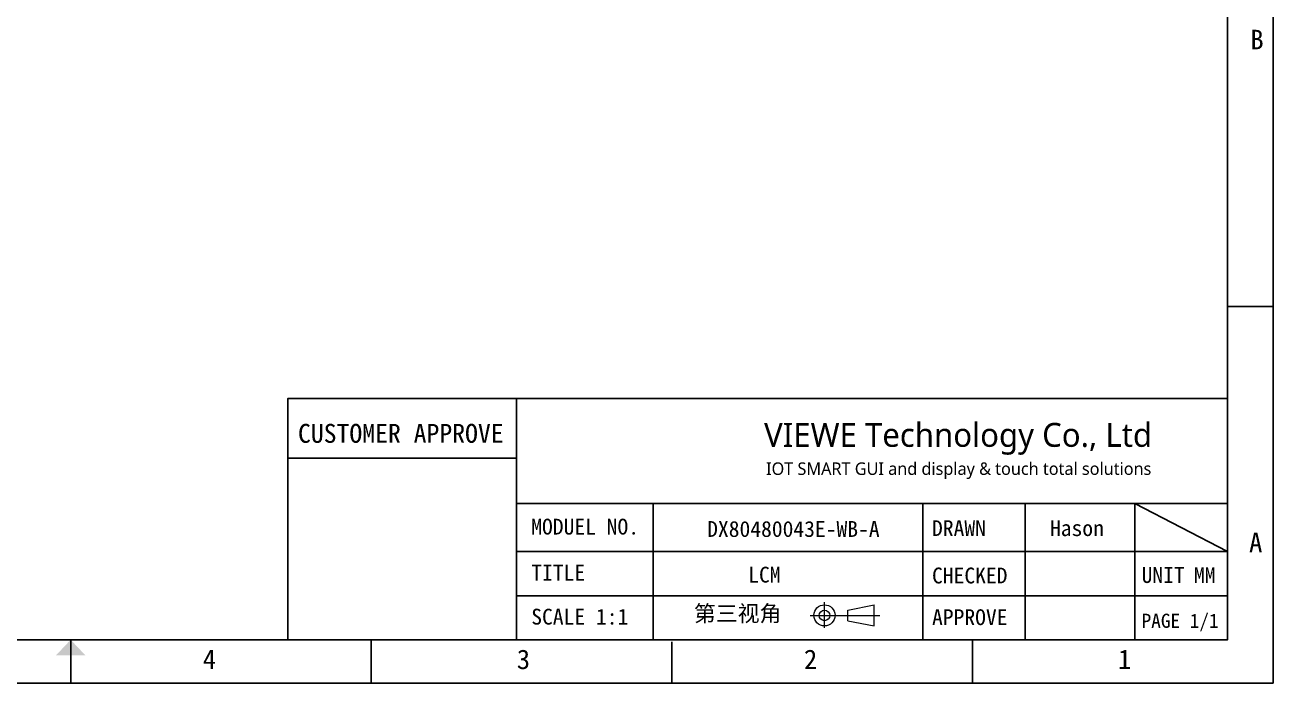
# Model space of a CAD drawing. Header units: millimetres. Extents: x 5267 to 5744, y 1644 to 2007.
# Drawn here: x 5493.6 to 5744.2, y 1644.1 to 1776.2 of the extents above; entities that cross this region are included whole.
import ezdxf
from ezdxf.enums import TextEntityAlignment as Align

# ---------------------------------------------------------------- set-up
doc = ezdxf.new("R2010")
doc.units = ezdxf.units.MM
doc.header["$LTSCALE"] = 0.1
doc.layers.add('FPC', color=11, linetype='Continuous')
doc.styles.add('VIEW 2.5', font='', dxfattribs={"height": 2.5})
doc.styles.add('宋体', font='', dxfattribs={"height": 2.5})
doc.styles.get('VIEW 2.5').set_extended_font_data('SimSun')
doc.styles.get('宋体').set_extended_font_data('SimSun')

msp = doc.modelspace()

# ---------------------------------------------------------------- linework, layer by layer
at = {"color": 0}
for p, q in [((5744.183, 1644.125), (5744.183, 1983.601)), ((5744.183, 1719.702), (5735.045, 1719.702)), ((5592.296, 1701.257), (5592.296, 1652.801)), ((5735.045, 1680.15), (5592.296, 1680.15)), ((5619.736, 1680.15), (5619.736, 1652.801)), ((5673.893, 1680.15), (5673.893, 1652.801)), ((5694.394, 1652.801), (5694.394, 1680.15)), ((5716.444, 1661.657), (5716.444, 1680.15)), ((5735.045, 1670.512), (5592.296, 1670.512)), ((5735.045, 1661.657), (5592.296, 1661.657)), ((5716.444, 1661.657), (5716.444, 1652.801)), ((5716.444, 1661.657), (5716.444, 1652.801)), ((5502.746, 1644.125), (5502.746, 1652.801)), ((5563.105, 1652.801), (5563.105, 1644.125)), ((5623.465, 1644.125), (5623.465, 1652.387)), ((5683.824, 1644.125), (5683.824, 1652.801)), ((5502.746, 1646.534), (5502.746, 1649.668)), ((5266.947, 1644.125), (5744.183, 1644.125))]:
    msp.add_line(p, q, dxfattribs=at)
at = {"color": 0, "linetype": 'Continuous'}
msp.add_line((5592.296, 1689.266), (5546.366, 1689.266), dxfattribs=at)
at = {"ltscale": 100}
msp.add_line((5716.444, 1680.15), (5735.045, 1670.512), dxfattribs=at)
at = {"lineweight": 0}
for p, q in [((5654.108, 1655.182), (5654.108, 1660.336)), ((5658.775, 1658.76), (5664.121, 1659.822)), ((5664.121, 1655.573), (5664.121, 1659.822)), ((5651.203, 1657.697), (5665.226, 1657.697)), ((5658.775, 1656.635), (5658.775, 1658.76)), ((5658.775, 1656.635), (5664.121, 1655.573))]:
    msp.add_line(p, q, dxfattribs=at)
at = {"color": 0, "lineweight": -2}
msp.add_line((5735.045, 1652.801), (5439.882, 1652.801), dxfattribs=at)
at = {"color": 0, "elevation": 0}
msp.add_lwpolyline([(5275.801, 1976.181), (5735.045, 1976.181), (5735.045, 1652.801), (5275.801, 1652.801)], close=True, dxfattribs=at)
at = {"color": 0, "linetype": 'Continuous', "elevation": 0}
msp.add_lwpolyline([(5546.366, 1652.801), (5546.366, 1701.257), (5735.045, 1701.257)], dxfattribs=at)
at = {"lineweight": 0}
for radius in [2.124, 1.062]:
    msp.add_circle((5654.108, 1657.697), radius, dxfattribs=at)
at = {"color": 0}
msp.add_solid([(5499.774, 1649.668), (5505.717, 1649.668), (5502.746, 1652.801)], dxfattribs=at)

# ---------------------------------------------------------------- texts
at = {"color": 0, "style": '宋体'}
for s, p in [('B', (5740.968, 1773.284)), ('4', (5530.604, 1648.884)), ('3', (5593.661, 1648.884)), ('2', (5651.323, 1648.884)), ('1', (5714.38, 1648.884))]:
    msp.add_text(s, height=3.917, dxfattribs=at).set_placement(p, align=Align.MIDDLE_CENTER)
msp.add_text('A', height=3.917, rotation=360, dxfattribs=at).set_placement((5740.707, 1672.344), align=Align.MIDDLE_CENTER)
at = {"color": 0, "insert": (5548.389, 1696.137), "char_height": 3.79369, "width": 47.19603, "attachment_point": 1, "style": '宋体'}
msp.add_mtext('CUSTOMER APPROVE', dxfattribs=at)
at = {"color": 6, "linetype": 'ByBlock', "lineweight": 0, "insert": (5641.979, 1696.335), "char_height": 4.8, "width": 142.48041, "attachment_point": 1, "style": '宋体'}
msp.add_mtext('{\\fMicrosoft YaHei|b0|i0|c134|p34;\\C0;VIEWE Technology Co., Ltd}', dxfattribs=at)
at = {"color": 7, "attachment_point": 1, "style": '宋体'}
for s, insert, char_height, width in [('MODUEL NO.', (5595.229, 1677.107), 3.1816, 43.33867), ('DRAWN', (5675.708, 1676.808), 3.1816, 44.63145), ('Hason', (5699.395, 1676.808), 3.1816, 44.63145), ('DX80480043E-WB-A', (5630.555, 1676.639), 3.1816, 43.33867), ('TITLE', (5595.229, 1667.871), 3.1816, 43.33867), ('LCM', (5638.799, 1667.47), 3.1816, 43.33867), ('CHECKED', (5675.708, 1667.301), 3.1816, 43.02842), ('UNIT', (5717.791, 1667.395), 3.1816, 43.33867), ('MM', (5728.306, 1667.357), 3.1816, 43.33867), ('SCALE 1:1', (5595.229, 1659.036), 3.1816, 43.33867), ('APPROVE', (5675.708, 1658.929), 3.1816, 43.96642), ('PAGE 1/1', (5717.791, 1658.045), 2.8407, 43.33867)]:
    msp.add_mtext(s, dxfattribs=dict(at, insert=insert, char_height=char_height, width=width))
at = {"lineweight": 0, "insert": (5627.891, 1659.701), "char_height": 3.21905, "width": 34.76484, "attachment_point": 1, "style": '宋体'}
msp.add_mtext('{\\fSimSun|b0|i0|c134|p54;第三视角}', dxfattribs=at)
at = {"layer": 'FPC', "color": 0, "insert": (5642.385, 1688.402), "char_height": 2.5, "width": 188.24804, "attachment_point": 1, "style": 'VIEW 2.5'}
msp.add_mtext('{\\fMicrosoft YaHei|b0|i0|c134|p34;IOT SMART GUI and display & touch total solutions}', dxfattribs=at)

doc.saveas('drawing.dxf')
